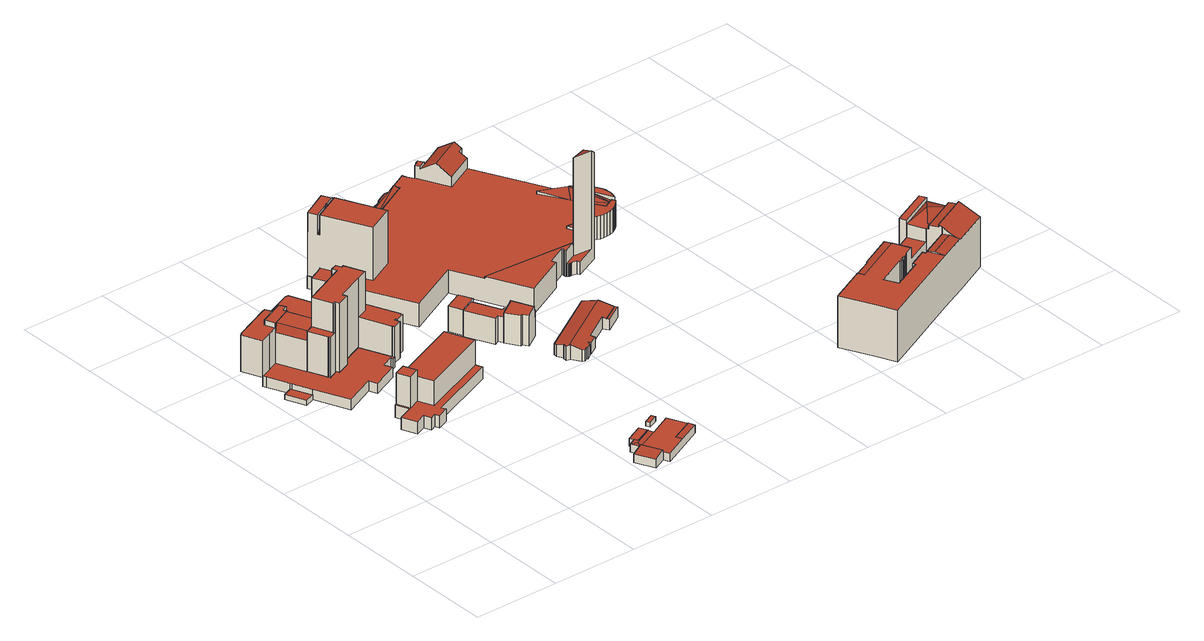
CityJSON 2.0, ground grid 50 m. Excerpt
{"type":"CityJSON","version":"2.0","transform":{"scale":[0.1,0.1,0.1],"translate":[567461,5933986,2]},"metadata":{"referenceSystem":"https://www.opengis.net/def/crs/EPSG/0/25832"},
"CityObjects":{
"building1":{"type":"Building","attributes":{"Gemeindeschluessel":"02000000","Geometrietyp2DReferenz":"3000","function":"31001_2460","roofType":"1000","measuredHeight":2.89,"storeysAboveGround":1},"geometry":[{"type":"MultiSurface","lod":"2","boundaries":[[[0,1,2,3]],[[4,5,6,7]],[[6,1,0,7]],[[4,3,2,5]],[[5,2,1,6]],[[4,7,0,3]]],"semantics":{"surfaces":[{"type":"RoofSurface"},{"type":"GroundSurface"},{"type":"WallSurface"}],"values":[0,1,2,2,2,2]}}]},
"building2":{"type":"Building","attributes":{"Gemeindeschluessel":"02000000","Geometrietyp2DReferenz":"3000","function":"31001_3010","roofType":"1000","measuredHeight":23.95,"storeysAboveGround":9},"geometry":[{"type":"MultiSurface","lod":"2","boundaries":[[[8,9,10,11]],[[9,12,13,10]],[[12,14,15,13]],[[16,17,18,19]],[[19,18,20,21]],[[22,23,24,25]],[[26,27,28,29]],[[29,28,30,31]],[[31,30,32,33]],[[33,32,34,35]],[[36,37,38,39]],[[40,41,37,36]],[[42,43,44,45]],[[46,47,22,25,16,19,21,26,29,31,33,35,48,42,45,49,50]],[[24,23,40,36,39,34,32,30,28,27,20,18,17]],[[20,27,26,21]],[[51,11,10,13,15,52]],[[46,50,14,12,9,8]],[[47,46,8,11,51,53]],[[50,49,54,52,15,14]],[[54,49,45,44]],[[43,42,48,38]],[[48,35,34,39,38]],[[22,47,53,41,40,23]],[[24,17,16,25]],[[43,38,37,41,53,51,52,54,44]]],"semantics":{"surfaces":[{"type":"RoofSurface"},{"type":"WallSurface"},{"type":"GroundSurface"}],"values":[0,0,0,1,1,1,1,1,1,1,1,1,1,2,0,1,1,1,1,1,1,1,1,1,1,0]}}]},
"building3":{"type":"Building","attributes":{"Gemeindeschluessel":"02000000","Geometrietyp2DReferenz":"3000","function":"31001_2100","roofType":"1000","measuredHeight":5.93,"storeysAboveGround":2},"geometry":[{"type":"MultiSurface","lod":"2","boundaries":[[[55,56,57,58,59,60,61,62,63,64,65,66,67,68,69,70,71,72,73,74,75,76,77,78,79,80,81]],[[82,83,84,85,86,87,88,89,90,91,92,93,94,95,96,97,98,99,100,101,102,103,104,105,106,107,108]],[[108,107,56,55]],[[107,106,57,56]],[[106,105,58,57]],[[105,104,59,58]],[[104,103,60,59]],[[103,102,61,60]],[[102,101,62,61]],[[101,100,63,62]],[[100,99,64,63]],[[99,98,65,64]],[[98,97,66,65]],[[97,96,67,66]],[[96,95,68,67]],[[95,94,69,68]],[[94,93,70,69]],[[93,92,71,70]],[[92,91,72,71]],[[91,90,73,72]],[[90,89,74,73]],[[89,88,75,74]],[[88,87,76,75]],[[87,86,77,76]],[[86,85,78,77]],[[85,84,79,78]],[[84,83,80,79]],[[83,82,81,80]],[[82,108,55,81]]],"semantics":{"surfaces":[{"type":"GroundSurface"},{"type":"RoofSurface"},{"type":"WallSurface"}],"values":[0,1,2,2,2,2,2,2,2,2,2,2,2,2,2,2,2,2,2,2,2,2,2,2,2,2,2,2,2]}}]},
"building4":{"type":"Building","attributes":{"Gemeindeschluessel":"02000000","Geometrietyp2DReferenz":"3000","function":"31001_3010","roofType":"1000","measuredHeight":41.49,"storeysAboveGround":13},"geometry":[{"type":"MultiSurface","lod":"2","boundaries":[[[109,110,111,112,113,114]],[[115,111,110,116]],[[116,110,109,117]],[[117,109,114,118]],[[119,120,121,122]],[[122,121,123,124]],[[124,123,125,126]],[[126,125,127,128]],[[128,127,129,130]],[[130,129,131,132]],[[112,131,133,113]],[[134,135,136,137]],[[137,136,138,139]],[[140,141,142,143]],[[138,136,135,144,142,141,133,131,129,127,125,123,121,120]],[[118,114,113,133,141,140]],[[119,122,124,126,128,130,132,115,116,117,118,140,143,145,134,137,139]],[[134,145,144,135]],[[145,143,142,144]],[[119,139,138,120]],[[115,132,131,112,111]]],"semantics":{"surfaces":[{"type":"RoofSurface"},{"type":"WallSurface"},{"type":"GroundSurface"}],"values":[0,1,1,1,1,1,1,1,1,1,1,1,1,1,0,1,2,1,1,1,1]}}]},
"building5":{"type":"Building","attributes":{"Gemeindeschluessel":"02000000","Geometrietyp2DReferenz":"3000","function":"31001_3020","roofType":"1000","measuredHeight":24.99,"storeysAboveGround":5},"geometry":[{"type":"MultiSurface","lod":"2","boundaries":[[[146,147,148,149]],[[150,151,152,153]],[[154,148,147,155]],[[156,155,147,146,157]],[[157,146,149,158]],[[159,160,161,162]],[[163,164,165,166]],[[166,165,155,156]],[[167,168,169,170]],[[171,159,162,172,173,174,150,153,175,176,177,167,170]],[[178,179,180,161,160,181,169,168,163,166,156,157,158,182,183,152,151]],[[177,176,182,158,149,148,154,184]],[[164,163,168,167,177,184]],[[161,180,172,162]],[[181,160,159,171]],[[169,181,171,170]],[[180,179,173,172]],[[179,178,174,173]],[[183,182,176,175]],[[178,151,150,174]],[[152,183,175,153]],[[164,184,154,155,165]]],"semantics":{"surfaces":[{"type":"RoofSurface"},{"type":"WallSurface"},{"type":"GroundSurface"}],"values":[0,1,1,1,1,1,1,1,1,2,0,1,1,1,1,1,1,1,1,1,1,0]}}]},
"building6":{"type":"Building","attributes":{"Gemeindeschluessel":"02000000","Geometrietyp2DReferenz":"3000","function":"31001_3210","roofType":"1000","measuredHeight":13.34,"storeysAboveGround":3},"geometry":[{"type":"MultiSurface","lod":"2","boundaries":[[[185,186,187,188]],[[189,190,191,192]],[[193,194,195,196]],[[196,195,197,198]],[[198,197,199,200]],[[200,199,201,202]],[[202,201,203,204]],[[205,206,203,201,199,197,195,194,191,190,187,186]],[[207,208,185,188,189,192,193,196,198,200,202,204]],[[193,192,191,194]],[[207,204,203,206]],[[185,208,205,186]],[[208,207,206,205]],[[189,188,187,190]]],"semantics":{"surfaces":[{"type":"WallSurface"},{"type":"RoofSurface"},{"type":"GroundSurface"}],"values":[0,0,0,0,0,0,0,1,2,0,0,0,0,0]}}]},
"building7":{"type":"Building","attributes":{"Gemeindeschluessel":"02000000","Geometrietyp2DReferenz":"3000","function":"31001_3010","roofType":"1000","measuredHeight":21.13,"storeysAboveGround":6},"geometry":[{"type":"MultiSurface","lod":"2","boundaries":[[[209,210,211,212]],[[212,211,213,214]],[[214,213,215,216]],[[217,218,219,220]],[[220,219,221,222]],[[222,221,223,224]],[[225,226,218,217]],[[227,228,229,230]],[[230,229,231,232]],[[232,231,233,234]],[[234,233,235,236]],[[236,235,237,238]],[[238,237,239,240]],[[239,237,235,233,231,229,228,223,221,219,218,226,241,215,213,211,210]],[[209,212,214,216,242,225,217,220,222,224,227,230,232,234,236,238,240]],[[225,242,241,226]],[[227,224,223,228]],[[209,240,239,210]],[[242,216,215,241]]],"semantics":{"surfaces":[{"type":"WallSurface"},{"type":"RoofSurface"},{"type":"GroundSurface"}],"values":[0,0,0,0,0,0,0,0,0,0,0,0,0,1,2,0,0,0,0]}}]},
"building8":{"type":"Building","attributes":{"Gemeindeschluessel":"02000000","Geometrietyp2DReferenz":"3000","function":"31001_2131","roofType":"1000","measuredHeight":4.26,"storeysAboveGround":1},"geometry":[{"type":"MultiSurface","lod":"2","boundaries":[[[243,244,245,246]],[[247,248,249,250]],[[247,246,245,248]],[[248,245,244,249]],[[249,244,243,250]],[[250,243,246,247]]],"semantics":{"surfaces":[{"type":"RoofSurface"},{"type":"GroundSurface"},{"type":"WallSurface"}],"values":[0,1,2,2,2,2]}}]},
"building9":{"type":"Building","attributes":{"Gemeindeschluessel":"02000000","Geometrietyp2DReferenz":"3000","function":"51009_1610","roofType":"1000","measuredHeight":5.88},"geometry":[{"type":"MultiSurface","lod":"2","boundaries":[[[251,252,253,254]],[[255,256,257,258,259,260,261]],[[262,256,255]],[[263,264,257,256,262]],[[265,266,267,268,269]],[[270,253,252,271]],[[272,251,254,273]],[[274,261,260,275]],[[275,260,259,276]],[[276,259,258,277]],[[265,278,266]],[[279,269,268,280]],[[265,269,279]],[[281,282,263,262,255,261,274]],[[283,284,272,273,281,274,275,276,277,285,286,287]],[[288,278,265,279,280,289,290,264,263,282,270,271,291]],[[285,277,258,257,264,290]],[[287,286,289,280,268,267]],[[283,287,267,266,278,288]],[[288,291,284,283]],[[290,289,286,285]],[[272,284,291,271,252,251]],[[281,273,254,253,270,282]]],"semantics":{"surfaces":[{"type":"RoofSurface"},{"type":"WallSurface"},{"type":"GroundSurface"}],"values":[0,0,0,0,0,1,1,1,1,1,1,1,1,1,2,0,1,1,1,1,1,1,1]}}]},
"building10":{"type":"Building","attributes":{"Gemeindeschluessel":"02000000","Geometrietyp2DReferenz":"3000","function":"31001_2140","roofType":"1000","measuredHeight":2.7,"storeysAboveGround":1},"geometry":[{"type":"MultiSurface","lod":"2","boundaries":[[[292,293,294,295]],[[296,297,298,299]],[[299,298,293,292]],[[298,297,294,293]],[[297,296,295,294]],[[296,299,292,295]]],"semantics":{"surfaces":[{"type":"GroundSurface"},{"type":"RoofSurface"},{"type":"WallSurface"}],"values":[0,1,2,2,2,2]}}]},
"building11":{"type":"Building","attributes":{"Gemeindeschluessel":"02000000","Geometrietyp2DReferenz":"3000","function":"31001_1010","roofType":"1000","measuredHeight":14.98,"storeysAboveGround":4},"geometry":[{"type":"MultiSurface","lod":"2","boundaries":[[[300,301,302,303]],[[304,305,306,307]],[[305,302,301,306]],[[306,301,300,307]],[[304,303,302,305]],[[304,307,300,303]]],"semantics":{"surfaces":[{"type":"RoofSurface"},{"type":"GroundSurface"},{"type":"WallSurface"}],"values":[0,1,2,2,2,2]}}]},
"building12":{"type":"Building","attributes":{"Gemeindeschluessel":"02000000","Geometrietyp2DReferenz":"3000","function":"31001_1010","roofType":"1000","measuredHeight":17.56,"storeysAboveGround":6},"geometry":[{"type":"MultiSurface","lod":"2","boundaries":[[[308,309,310,311]],[[312,313,314,315]],[[315,314,316,317]],[[318,319,320,321]],[[322,323,324,325]],[[325,324,326,327]],[[328,329,330,331]],[[332,333,334,335]],[[335,334,336,337]],[[337,336,338,339]],[[340,320,319,341,328,331,338,336,334,333,342,316,314,313,310,309]],[[322,325,327,318,321,343,308,311,312,315,317,344,332,335,337,339]],[[323,322,339,338,331,330]],[[329,328,341,345]],[[318,327,326,345,341,319]],[[332,344,342,333]],[[343,321,320,340]],[[344,317,316,342]],[[308,343,340,309]],[[312,311,310,313]],[[329,345,326,324,323,330]]],"semantics":{"surfaces":[{"type":"WallSurface"},{"type":"RoofSurface"},{"type":"GroundSurface"}],"values":[0,0,0,0,0,0,0,0,0,0,1,2,0,0,0,0,0,0,0,0,1]}}]},
"building13":{"type":"Building","attributes":{"Gemeindeschluessel":"02000000","Geometrietyp2DReferenz":"3000","function":"31001_2010","roofType":"3100","measuredHeight":8.36,"storeysAboveGround":2},"geometry":[{"type":"MultiSurface","lod":"2","boundaries":[[[346,347,348,349]],[[350,351,352,353]],[[354,355,356,357]],[[357,356,358,359]],[[359,358,351,350]],[[360,361,362,363]],[[363,362,364,365]],[[365,364,366,367]],[[367,366,368,369]],[[369,368,370,371]],[[371,370,372,373]],[[373,372,374,375]],[[375,374,376,377]],[[377,376,378,379]],[[380,349,348,381]],[[382,347,346,383]],[[384,360,363,365,367,369,371,373,375,377,379,354,357,359,350,353,385,382,383]],[[382,385,386,387,381,348,347]],[[384,383,346,349,380,388]],[[361,360,384,388]],[[354,379,378,389,355]],[[386,385,353,352]],[[389,378,376,374,372,370,368,366,364,362,361,388,380,381,387]],[[389,387,386,352,351,358,356,355]]],"semantics":{"surfaces":[{"type":"RoofSurface"},{"type":"WallSurface"},{"type":"GroundSurface"}],"values":[0,1,1,1,1,1,1,1,1,1,1,1,1,1,1,1,2,1,1,1,1,1,0,0]}}]},
"building14":{"type":"Building","attributes":{"Gemeindeschluessel":"02000000","Geometrietyp2DReferenz":"3000","function":"31001_2010","roofType":"1000","measuredHeight":64.07,"storeysAboveGround":18},"geometry":[{"type":"MultiSurface","lod":"2","boundaries":[[[390,391,392,393,394,395]],[[396,397,398]],[[399,396,398]],[[400,396,399]],[[400,397,396]],[[401,402,403,404,405,406,407,408,409,410,411]],[[412,413,414]],[[415,416,417,418,419,420]],[[421,422,423,424]],[[425,426,427,428]],[[429,430,431]],[[432,430,429]],[[433,432,429]],[[434,435,436,437,430]],[[432,434,430]],[[432,438,434]],[[439,440,441,442]],[[443,444,445,446]],[[447,448,449,450]],[[451,452,453,454,455,456,457,458,459,460,461]],[[462,463,464]],[[465,466,467,468,469]],[[470,471,472,473]],[[441,474,475,442]],[[476,394,393,477]],[[397,391,390,398]],[[399,478,479,400]],[[480,481,482,483]],[[484,485,486,487]],[[488,489,490,491]],[[492,493,494,495]],[[495,494,496,497]],[[497,496,498,499]],[[500,501,502]],[[503,504,505]],[[506,507,508,509]],[[510,511,512,513]],[[505,504,514,515]],[[516,517,518,519]],[[520,411,410,521]],[[460,521,410,409,461]],[[522,408,407,523]],[[523,407,406,524]],[[524,406,405,525]],[[525,405,404,526]],[[526,404,403,527]],[[527,403,402,528]],[[528,402,401,529]],[[530,531,532,533]],[[515,514,534]],[[535,419,418,536]],[[450,417,416,537,447]],[[537,416,415,538]],[[447,537,539,448]],[[424,423,540,521]],[[424,521,460,459,421]],[[429,541,433]],[[542,543,544,545]],[[463,546,547,464]],[[548,428,427,547]],[[464,547,427,426,462]],[[549,425,428,548]],[[550,551,552,553]],[[553,552,554,555]],[[555,554,556,557]],[[429,431,558]],[[559,560,561,562]],[[562,561,563,564]],[[564,563,565,566]],[[566,565,567,568]],[[569,435,434]],[[570,571,572,573]],[[573,572,574,575]],[[575,574,576,577]],[[577,576,578,579]],[[579,578,580,581]],[[581,580,582,583]],[[583,582,584,585]],[[433,541,586,432]],[[469,432,586,587,465]],[[588,589,590,591]],[[591,590,592,593]],[[593,592,594,595]],[[468,438,432,469]],[[596,457,456,597]],[[597,456,455,598]],[[598,455,454,599]],[[599,454,453,600]],[[600,453,452,601]],[[601,452,451,602]],[[603,604,605,606]],[[458,607,421,459]],[[608,609,471,470]],[[610,611,609,608]],[[529,401,411,520,611,610]],[[545,544,546,463,462,426,425,549,612]],[[613,614,612,549,540,423,422]],[[483,482,478,399,398,390,395,439,442,475]],[[481,480,615,616,443,446,392,391,397,400,479]],[[567,565,563,561,560,594,592,590,589,587,586,541,429,558,617,556,554,552,551,618,619,620,621,532,531,622,534,514,504,503,502,501,498,496,494,493,490,489,486,485,623,615,480,483,475,474,472,471,609,611,520,521,540,549,548,547,546,544,543]],[[624,588,591,593,595,559,562,564,566,568,542,545,612,614,596,597,598,599,600,601,602,522,523,524,525,526,527,528,529,610,608,470,473,625,476,477,626,484,487,627,628,492,495,497,499,629,506,509,516,519,510,513,630,631,632,530,533,633,535,536,634,635,636,603,606,637,550,553,555,557,638,570,573,575,577,579,581,583,585]],[[481,479,478,482]],[[639,640,445,444,443,616]],[[518,517,508,507,641,500,502,642,643]],[[644,645,539,537,538,646]],[[647,648,605,604,644,646,649]],[[626,477,393,392,446,445,640]],[[640,639,623,485,484,626]],[[650,627,487,486,489,488]],[[518,643,511,510,519]],[[620,619,649,646,538,415,420]],[[550,637,648,647,618,551]],[[638,557,556,617,651,652,437,436]],[[653,467,466,624,585,584]],[[603,636,645,644,604]],[[596,614,613,607,458,457]],[[588,624,466,465,587,589]],[[434,438,468,467,653]],[[570,638,436,435,569,571]],[[559,595,594,560]],[[430,437,652,651,617,558,431]],[[542,568,567,543]],[[605,648,637,606]],[[539,645,636,635]],[[635,634,449,448,539]],[[647,649,619,618]],[[634,536,418,417,450,449]],[[535,633,621,620,420,419]],[[633,533,532,621]],[[522,602,451,461,409,408]],[[534,622,654,655]],[[530,632,656,654,622,531]],[[656,632,631,657]],[[631,630,413,412,657]],[[630,513,512,414,413]],[[502,503,642]],[[508,517,516,509]],[[641,507,506,629]],[[658,628,627,650]],[[629,499,498,501,500,641]],[[492,628,658,491,490,493]],[[639,616,615,623]],[[476,625,440,439,395,394]],[[625,473,472,474,441,440]],[[434,653,584,582,580,578,576,574,572,571,569]],[[613,422,421,607]],[[515,534,655,505]],[[503,505,655,642]],[[656,657,412,414,512,511,643,642,655,654]],[[658,650,488,491]]],"semantics":{"surfaces":[{"type":"RoofSurface"},{"type":"WallSurface"},{"type":"GroundSurface"}],"values":[0,0,0,0,0,0,0,0,0,0,0,0,0,0,0,0,0,0,0,0,0,0,1,1,1,1,1,1,1,1,1,1,1,1,1,1,1,1,1,1,1,1,1,1,1,1,1,1,1,1,1,1,1,1,1,1,1,1,1,1,1,1,1,1,1,1,1,1,1,1,1,1,1,1,1,1,1,1,1,1,1,1,1,1,1,1,1,1,1,1,1,1,1,1,1,1,1,1,1,0,2,0,0,0,0,0,1,1,1,1,1,1,1,1,1,1,1,1,1,1,1,1,1,1,1,1,1,1,1,1,1,1,1,1,1,1,1,1,1,1,1,1,1,1,0,0,0,0,0,0]}}]},
"building15":{"type":"Building","attributes":{"Gemeindeschluessel":"02000000","Geometrietyp2DReferenz":"3000","function":"31001_2010","roofType":"1000","measuredHeight":35.71,"storeysAboveGround":9},"geometry":[{"type":"MultiSurface","lod":"2","boundaries":[[[659,660,661,662,663,664,665]],[[666,667,668,669]],[[670,671,672,673]],[[674,675,676,677,671,670]],[[678,679,680,681]],[[682,683,684,685,686]],[[685,687,686]],[[688,689,685,684]],[[690,691,692,693]],[[694,695,696,677,697,698,699,700]],[[689,687,685]],[[665,701,659]],[[702,664,663,703]],[[703,663,662,704]],[[669,705,706,666]],[[707,708,709,710]],[[710,709,711,712]],[[712,711,713,714]],[[714,713,715,716]],[[716,715,717,718]],[[718,717,719,720]],[[720,719,721,722]],[[722,721,723,724]],[[725,726,727,728]],[[728,727,729,730]],[[730,729,731,732]],[[677,676,697]],[[733,681,680,734]],[[687,679,678,686]],[[667,682,686,668]],[[688,693,692,689]],[[690,700,699,691]],[[735,736,737,738,739,740,741,742,743,744]],[[738,745,746,747,748,698,697,676,675,749,739]],[[661,705,669,668,686,750,751,752]],[[753,754,755,756,694,700,690,693,688,684,683,757]],[[679,687,689,692,691,699,698,748,758,759,760,734,680]],[[747,746,745,738,737,736,735,744,761,702,703,704,752,751,750,733,734,760,759,758,748],[755,754,753,757,762,763,707,710,712,714,716,718,720,722,724,764,765,766,767,768,769,725,728,730,732,770,771,756]],[[742,741,740,739,749,675,674,772,773,731,729,727,726,774,775,776,777,778,779,723,721,719,717,715,713,711,709,708,706,705,661,660,659,701,743]],[[777,776,775,768,767,766,765,778]],[[707,763,762,757,683,682,667,666,706,708]],[[731,773,673,672,695,694,756,771,770,732]],[[671,677,696,695,672]],[[750,686,678,681,733]],[[772,674,670,673,773]],[[661,752,704,662]],[[775,774,726,725,769,768]],[[765,764,724,723,779,778]],[[743,701,665,664,702,761,744]]],"semantics":{"surfaces":[{"type":"RoofSurface"},{"type":"WallSurface"},{"type":"GroundSurface"}],"values":[0,0,0,0,0,0,0,0,0,0,0,1,1,1,1,1,1,1,1,1,1,1,1,1,1,1,1,1,1,1,1,1,1,1,1,1,1,2,0,1,1,1,1,1,1,1,1,1,1]}}]}
},
"vertices":[
[117,1687,50],[61,1663,50],[110,1552,50],[166,1573,50],[166,1573,21],[110,1552,21],[61,1663,21],[117,1687,21],
[252,1721,260],[262,1725,311],[192,1885,311],[183,1881,260],[363,1770,314],[293,1929,314],[368,1773,288],[298,1931,288],[8,1939,75],[8,1939,286],[20,1946,286],[20,1946,75],[19,1948,286],[19,1948,75],[119,1854,75],[119,1854,286],[56,1827,286],[56,1827,75],[241,2045,75],[241,2045,286],[242,2043,286],[242,2043,75],[253,2048,286],[253,2048,75],[272,2004,286],[272,2004,75],[261,1999,286],[261,1999,75],[158,1937,286],[158,1937,314],[267,1985,314],[267,1985,286],[182,1882,286],[182,1882,314],[304,2001,75],[304,2001,314],[321,1965,314],[321,1965,75],[252,1721,75],[183,1882,75],[267,1985,75],[289,1951,75],[368,1773,75],[183,1881,314],[298,1931,314],[183,1882,314],[289,1951,314],
[56,1827,23],[183,1882,23],[252,1721,23],[299,1613,23],[302,1614,23],[307,1603,23],[349,1621,23],[345,1630,23],[360,1637,23],[371,1611,23],[443,1642,23],[433,1665,23],[589,1732,23],[663,1560,23],[665,1560,23],[670,1549,23],[654,1542,23],[650,1554,23],[582,1524,23],[602,1481,23],[449,1414,23],[430,1458,23],[250,1379,23],[166,1573,23],[121,1678,23],[117,1687,23],[65,1806,23],[65,1806,82],[117,1687,82],[121,1678,82],[166,1573,82],[250,1379,82],[430,1458,82],[449,1414,82],[602,1481,82],[582,1524,82],[650,1554,82],[654,1542,82],[670,1549,82],[665,1560,82],[663,1560,82],[589,1732,82],[433,1665,82],[443,1642,82],[371,1611,82],[360,1637,82],[345,1630,82],[349,1621,82],[307,1603,82],[302,1614,82],[299,1613,82],[252,1721,82],[183,1882,82],[56,1827,82],
[299,1613,314],[302,1614,314],[307,1603,314],[349,1621,314],[297,1741,314],[252,1721,314],[307,1603,67],[302,1614,67],[299,1613,67],[252,1721,67],[589,1732,67],[589,1732,482],[433,1665,482],[433,1665,67],[443,1642,482],[443,1642,67],[371,1611,482],[371,1611,67],[360,1637,482],[360,1637,67],[345,1630,482],[345,1630,67],[349,1621,482],[349,1621,67],[297,1741,482],[596,1867,67],[596,1867,482],[610,1873,482],[610,1873,67],[658,1761,482],[658,1761,67],[557,1856,67],[557,1856,482],[545,1883,482],[545,1883,67],[582,1899,482],[582,1899,67],
[429,1135,259],[496,1163,259],[465,1237,259],[399,1209,259],[372,1012,9],[372,1012,79],[336,1096,79],[336,1096,9],[465,1237,223],[496,1163,223],[496,1163,79],[429,1135,79],[399,1209,79],[557,1015,9],[557,1015,79],[492,987,79],[492,987,9],[933,1244,79],[933,1244,223],[532,1078,223],[532,1078,79],[935,1240,9],[935,1240,79],[949,1206,79],[949,1206,9],[547,1039,9],[482,1011,9],[450,998,9],[434,1038,9],[418,1130,9],[387,1204,9],[866,1404,9],[434,1038,79],[450,998,79],[482,1011,79],[547,1039,79],[387,1204,79],[418,1130,79],[866,1404,223],
[308,2091,68],[308,2091,201],[311,2103,201],[311,2103,68],[496,2182,68],[496,2182,201],[511,2179,201],[511,2179,68],[602,1957,68],[602,1957,201],[598,1945,201],[598,1945,68],[471,1891,201],[471,1891,68],[460,1895,201],[460,1895,68],[422,1981,201],[422,1981,68],[411,1985,201],[411,1985,68],[359,1971,201],[370,1967,201],[370,1967,68],[359,1971,68],
[670,1549,47],[670,1549,258],[665,1560,258],[665,1560,47],[663,1560,258],[663,1560,47],[589,1732,258],[589,1732,47],[605,1884,47],[605,1884,258],[649,1903,258],[649,1903,47],[654,1891,258],[654,1891,47],[657,1892,258],[657,1892,47],[610,1873,47],[610,1873,258],[772,1624,47],[772,1624,258],[770,1623,258],[770,1623,47],[774,1612,258],[774,1612,47],[725,1591,258],[725,1591,47],[721,1601,258],[721,1601,47],[712,1597,258],[712,1597,47],[723,1571,258],[723,1571,47],[658,1761,258],[658,1761,47],
[1116,202,62],[1216,250,62],[1194,296,62],[1094,248,62],[1094,248,19],[1194,296,19],[1216,250,19],[1116,202,19],
[1066,6,67],[1139,42,76],[1087,150,76],[1013,115,67],[1062,202,64],[1100,189,66],[1211,243,66],[1210,246,66],[1116,202,66],[1106,223,64],[1062,203,64],[1087,154,64],[1088,152,64],[1224,217,64],[1285,90,64],[1293,74,63],[1423,137,63],[1407,170,66],[1277,108,66],[1087,150,64],[1139,42,64],[1066,6,18],[1013,115,18],[1062,203,18],[1106,223,18],[1116,202,18],[1210,246,18],[1293,74,64],[1277,108,64],[1407,170,64],[1089,151,18],[1089,151,64],[1156,8,18],[1141,43,18],[1225,215,18],[1355,278,18],[1423,137,18],[1156,8,64],[1355,278,64],[1225,215,64],[1141,43,64],
[1287,317,19],[1276,340,19],[1331,366,19],[1341,343,19],[1341,343,46],[1331,366,46],[1276,340,46],[1287,317,46],
[1209,1592,188],[1174,1667,188],[1069,1618,188],[1104,1543,188],[1104,1543,39],[1069,1618,39],[1174,1667,39],[1209,1592,39],
[1179,1383,34],[1179,1383,184],[1104,1543,184],[1104,1543,34],[1187,1582,34],[1187,1582,184],[1259,1426,184],[1259,1426,34],[1275,1434,184],[1275,1434,34],[1217,1366,34],[1217,1366,184],[1221,1369,184],[1221,1369,34],[1297,1266,34],[1297,1266,210],[1277,1296,210],[1277,1296,34],[1267,1290,210],[1267,1290,34],[1317,1431,184],[1317,1431,210],[1371,1315,210],[1371,1315,184],[1318,1433,34],[1318,1433,184],[1367,1357,184],[1367,1357,34],[1358,1351,184],[1358,1351,34],[1379,1319,184],[1379,1319,34],[1204,1395,184],[1218,1366,184],[1285,1411,184],[1204,1395,34],[1285,1411,34],[1218,1366,210],
[1701,1130,92],[1806,1195,92],[1797,1208,94],[1693,1144,94],[1342,1107,31],[1342,1107,97],[1346,1130,93],[1346,1130,31],[1353,1047,31],[1353,1047,112],[1358,1072,107],[1358,1072,31],[1363,1074,107],[1363,1074,31],[1528,1068,31],[1528,1068,98],[1540,1049,93],[1540,1049,31],[1488,1017,93],[1488,1017,31],[1480,1030,97],[1480,1030,31],[1475,1011,93],[1475,1011,31],[1447,992,93],[1447,992,31],[1443,999,95],[1443,999,31],[1423,986,95],[1423,986,31],[1409,990,97],[1409,990,31],[1377,1043,113],[1377,1043,31],[1693,1144,93],[1797,1208,93],[1806,1195,31],[1701,1130,31],[1681,1163,31],[1706,1353,31],[1706,1353,93],[1752,1281,114],[1681,1163,98],[1369,1044,114],
[824,2327,476],[983,2407,476],[982,2408,476],[976,2405,476],[951,2455,476],[799,2377,476],[906,2362,493],[983,2407,361],[824,2327,361],[828,2317,361],[987,2397,361],[1506,1478,185],[1745,1596,185],[1734,1619,185],[1844,1673,185],[1851,1670,185],[1849,1664,185],[1848,1657,185],[1850,1650,185],[1851,1648,185],[1925,1685,185],[1390,1720,185],[1499,2643,168],[1454,2620,168],[1449,2612,170],[1740,2642,243],[1783,2663,243],[1765,2691,243],[1746,2683,243],[1748,2678,243],[1727,2669,243],[2038,1677,676],[2039,1740,651],[2038,1741,651],[1925,1685,676],[2030,1759,185],[2132,1810,185],[2130,1815,185],[2000,1824,185],[2186,2020,171],[2241,2102,189],[2093,2168,189],[2345,1893,152],[2285,1863,152],[2298,2028,177],[2268,2089,189],[2253,2096,189],[2246,2100,189],[2362,1901,152],[799,2377,109],[796,2376,109],[826,2316,109],[828,2317,109],[983,2407,109],[1022,2426,109],[1022,2427,109],[982,2408,109],[1783,2663,109],[1824,2683,109],[1810,2710,109],[1765,2691,109],[1854,1644,109],[1859,1640,109],[1866,1638,109],[1873,1638,109],[1879,1640,109],[1908,1634,109],[1915,1618,109],[2038,1675,109],[2038,1677,109],[1925,1685,109],[1851,1648,109],[2132,1810,109],[2141,1815,109],[2130,1815,109],[2355,1874,109],[2365,1892,109],[2365,1894,109],[2362,1901,109],[2345,1893,109],[737,2270,36],[737,2270,171],[827,2314,171],[827,2314,36],[826,2316,171],[828,2317,171],[951,2455,36],[976,2405,36],[828,2317,478],[987,2397,478],[1113,2137,171],[1113,2137,478],[954,2058,478],[954,2058,171],[1038,2422,36],[1038,2422,171],[1105,2454,171],[1105,2454,36],[1106,2456,115],[1106,2456,171],[1165,2486,171],[1165,2486,115],[1169,2482,36],[1169,2482,171],[1205,2499,171],[1205,2499,36],[1207,2494,171],[1207,2494,36],[1212,2497,171],[1212,2497,36],[1281,2532,168],[1281,2532,171],[1290,2528,171],[1318,2515,171],[1340,2506,171],[1340,2506,164],[1335,2551,36],[1335,2551,171],[1358,2562,171],[1358,2562,36],[1425,2596,36],[1425,2596,171],[1447,2607,171],[1447,2607,36],[1613,2645,171],[1613,2645,164],[1364,2574,36],[1364,2574,168],[1410,2597,168],[1410,2597,36],[1390,1720,171],[1925,1685,171],[1850,1650,36],[1848,1657,36],[1849,1664,36],[1851,1670,36],[1844,1673,36],[1734,1619,36],[1745,1596,36],[1506,1478,36],[1692,2724,36],[1692,2724,171],[1703,2700,171],[1703,2700,36],[1605,2661,171],[1748,2678,36],[1746,2683,36],[1783,2663,230],[1740,2642,230],[1824,2683,230],[2038,1741,171],[2285,1863,171],[2187,1819,36],[2187,1819,171],[2168,1828,171],[2168,1828,36],[2141,1815,171],[2130,1815,171],[2000,1824,171],[2030,1759,171],[2186,2160,36],[2186,2160,171],[2198,2140,171],[2198,2140,36],[2213,2122,171],[2213,2122,36],[2232,2107,171],[2232,2107,36],[2093,2168,171],[2290,1820,36],[2290,1820,171],[2270,1813,171],[2270,1813,36],[2249,1810,171],[2249,1810,36],[2228,1809,171],[2228,1809,36],[2207,1812,171],[2207,1812,36],[2268,2089,177],[2289,2080,36],[2289,2080,177],[2321,2057,177],[2321,2057,36],[2348,2029,177],[2348,2029,36],[2369,1995,177],[2369,1995,36],[2374,1975,177],[2374,1975,36],[2377,1954,177],[2377,1954,36],[2376,1933,177],[2376,1933,36],[2372,1912,177],[2372,1912,36],[2345,1893,171],[2355,1874,171],[2354,1873,36],[2354,1873,171],[2342,1856,171],[2342,1856,36],[2326,1842,171],[2326,1842,36],[2309,1829,171],[2309,1829,36],[1915,1618,36],[1908,1634,36],[1879,1640,36],[1873,1638,36],[1866,1638,36],[1859,1640,36],[1854,1644,36],[1991,2629,36],[1991,2629,260],[1993,2625,258],[1993,2625,36],[2038,1675,677],[992,1746,36],[992,1746,171],[1303,1900,36],[1303,1900,171],[2030,1759,36],[2064,1687,651],[2064,1687,36],[987,2397,171],[987,2397,115],[2241,2102,171],[1983,2571,171],[1814,2486,171],[1727,2669,171],[1721,2666,171],[1598,2676,171],[1037,2422,171],[2365,1892,36],[796,2376,36],[1022,2428,36],[1110,2471,36],[1157,2494,36],[1321,2552,36],[1454,2620,36],[1522,2654,36],[1541,2647,36],[1721,2666,36],[1810,2710,36],[1824,2683,36],[1936,2739,36],[1964,2609,36],[2253,2096,36],[1037,2422,115],[1022,2428,109],[1321,2552,168],[1304,2522,176],[1424,2596,171],[1974,2662,284],[1936,2739,230],[1777,2564,283],[1983,2571,230],[1964,2609,256],[1814,2486,230],[1110,2471,109],[2241,2102,109],[2246,2100,109],[2365,1894,177],[1598,2676,174],[1600,2672,176],[1541,2647,174],[1522,2654,168],[1157,2494,109],
[2706,383,312],[2708,379,312],[3002,521,312],[2984,559,309],[2796,468,309],[2798,463,309],[2692,412,309],[3048,427,246],[3206,503,246],[3161,598,246],[3003,521,246],[3103,313,320],[3261,389,320],[3244,424,315],[3086,349,314],[3128,263,312],[3129,261,312],[3286,337,312],[3279,352,314],[3161,598,343],[3375,701,343],[3357,738,343],[3143,636,343],[3206,503,322],[3208,504,323],[3213,494,323],[3293,597,371],[3161,598,322],[3375,701,322],[3214,493,322],[3426,595,322],[3238,443,350],[3450,545,350],[3426,595,344],[3214,493,344],[3246,425,355],[3244,424,355],[3261,389,335],[3286,337,306],[3501,440,306],[3450,545,365],[3238,443,365],[2692,412,312],[2798,463,14],[2796,468,14],[2984,559,14],[3003,521,312],[3048,427,312],[2996,402,14],[2996,402,312],[2989,394,312],[2989,394,14],[2981,388,312],[2981,388,14],[2970,384,312],[2970,384,14],[2960,384,312],[2960,384,14],[2939,374,312],[2939,374,14],[2944,365,312],[2944,365,14],[2929,358,312],[2929,358,14],[2925,367,312],[2925,367,14],[2965,291,14],[2965,291,312],[2957,307,312],[2957,307,14],[3064,359,312],[3064,359,14],[3072,342,312],[3072,342,14],[3143,636,14],[3357,738,14],[2496,277,14],[2546,174,14],[2571,122,14],[2622,17,14],[2622,17,312],[2571,122,312],[2546,174,312],[2496,277,312],[2480,309,312],[2480,309,14],[2835,120,14],[3129,261,14],[3286,337,14],[3501,440,14],[2835,120,312],[3161,598,14],[3003,521,14],[3002,521,14],[3213,494,14],[3214,493,14],[3238,443,14],[3246,425,14],[3208,504,14],[3450,545,14],[3426,595,14],[3375,701,14],[2692,412,14],[3206,503,14],[3048,427,14],[2754,286,14],[2752,285,14],[2757,275,14],[2782,223,14],[2789,208,14],[2791,209,14],[3086,349,14],[3244,424,14],[3103,313,312],[3086,349,312],[2791,209,312],[2789,208,312],[2782,223,312],[2757,275,312],[2752,285,312],[2754,286,312]
]}
